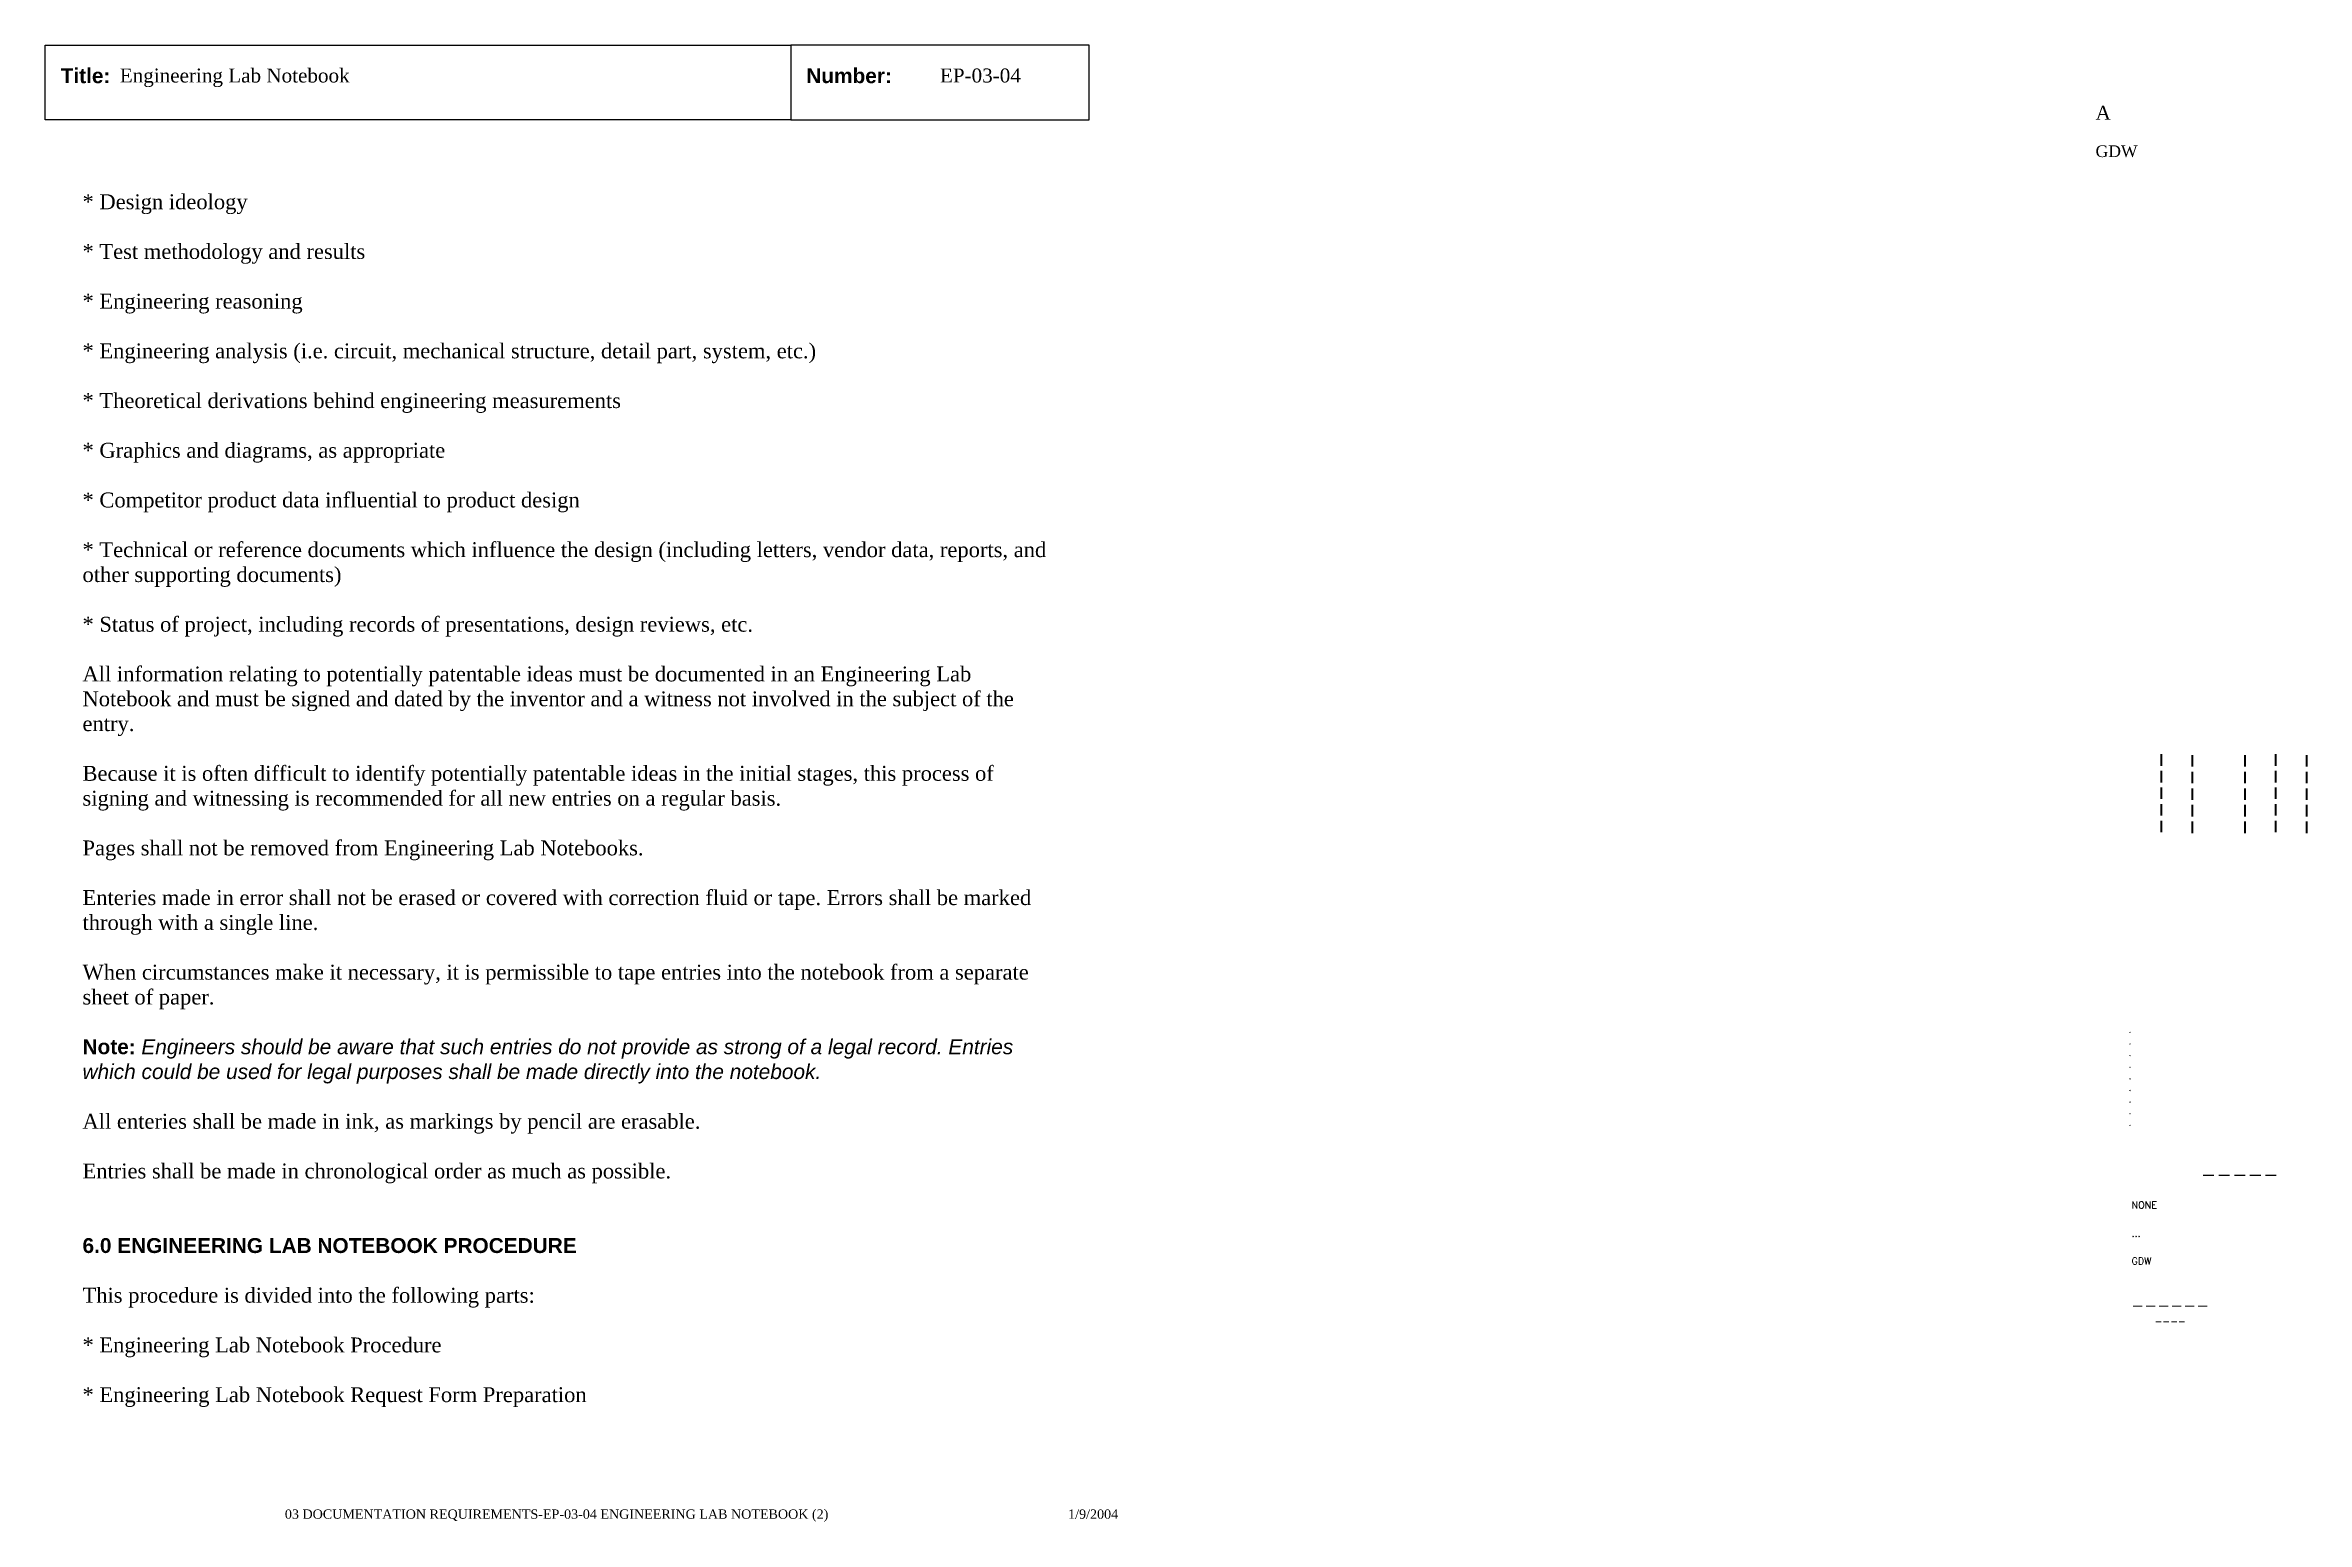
# Paper-space layout 'EP-03-04 Engineering Lab Notebook (2)' of a CAD drawing. Header units: inches. Extents: x 1 to 31.3, y 0.2 to 20.
import ezdxf
from ezdxf.enums import TextEntityAlignment as Align

# ---------------------------------------------------------------- set-up
doc = ezdxf.new("R2010")
doc.units = ezdxf.units.IN
doc.header["$MEASUREMENT"] = 0
doc.layers.add('TitleBlock_Attributes', color=40, linetype='Continuous', plot=False)
doc.layers.add('TitleBlock_Atts_Print', color=1, linetype='Continuous')
doc.styles.get("Standard").update_dxf_attribs({"font": 'simplex.shx'})
doc.styles.add('style1', font='TIMES.TTF')
doc.styles.add('styleAtt', font='TIMES.TTF')
doc.styles.add('TBBIGTEXT', font='complex.shx')

# ---------------------------------------------------------------- blocks, each defined once
blk = doc.blocks.new('Test1')
at = {"layer": 'TitleBlock_Attributes', "style": 'TBBIGTEXT', "width": 0.8}
for tag, p, height in [('SideLine1', (29.492, 9.408), 0.25), ('SideLine2', (29.906, 9.396), 0.25), ('SideLine3', (30.612, 9.396), 0.25), ('SideLine4', (31.026, 9.408), 0.25), ('SideLine5', (31.44, 9.396), 0.25), ('File-Layout', (28.803, 3.641), 0.125)]:
    blk.add_attdef(tag, p, '', height=height, rotation=90, dxfattribs=at)
at = {"layer": 'TitleBlock_Attributes'}
for tag, p, height in [('REV1', (28.947, 6.754), 0.0625), ('REV2', (28.947, 6.598), 0.0625), ('REV3', (28.947, 6.442), 0.0625), ('REV4', (28.947, 6.286), 0.0625), ('REV5', (28.947, 6.13), 0.0625), ('REV6', (28.947, 5.974), 0.0625), ('REV7', (28.947, 5.818), 0.0625), ('REV8', (28.947, 5.662), 0.0625), ('REV9', (28.947, 5.506), 0.0625), ('SCALE', (28.983, 4.394), 0.0938), ('INCHARGE', (28.983, 4.016), 0.0938), ('DRW', (28.983, 3.641), 0.0938)]:
    blk.add_attdef(tag, p, '', height=height, dxfattribs=at)
at = {"layer": 'TitleBlock_Attributes', "style": 'TBBIGTEXT'}
for tag, height, p in [('PROJNUM', 0.188, (30.434, 4.761)), ('DWG_NUM', 0.156, (31.168, 4.127)), ('CUSTOMER', 0.156, (29.501, 3.017)), ('LOCATION', 0.0938, (29.501, 2.835)), ('DESC_1', 0.188, (29.501, 2.412)), ('DESC_2', 0.188, (29.501, 2.1)), ('DESC_3', 0.188, (29.501, 1.787))]:
    blk.add_attdef(tag, text='', height=height, dxfattribs=at).set_placement(p, align=Align.CENTER)
at = {"layer": 'TitleBlock_Attributes'}
blk.add_attdef('DRW_DATE', text='', height=0.0938, dxfattribs=at).set_placement((31.149, 3.648), align=Align.CENTER)

psp = doc.layouts.new('EP-03-04 Engineering Lab Notebook (2)')

# ---------------------------------------------------------------- linework, layer by layer
for points in [[(1, 20), (11, 20), (11, 19), (1, 19)], [(11, 19), (15, 19), (15, 20), (11, 20)]]:
    psp.add_lwpolyline(points, close=True)

# ---------------------------------------------------------------- block references
ref = psp.add_blockref('Test1', (0, 0))
ref.add_attrib('CUSTOMER', '------', dxfattribs={"layer": 'TitleBlock_Attributes', "height": 0.1562, "style": 'TBBIGTEXT'}).set_placement((29.501, 3.017), align=Align.CENTER)
ref.add_attrib('LOCATION', '----', dxfattribs={"layer": 'TitleBlock_Attributes', "height": 0.0938, "style": 'TBBIGTEXT'}).set_placement((29.501, 2.835), align=Align.CENTER)
ref.add_attrib('DESC_1', 'Engineering Lab Notebook', (2, 19.5), dxfattribs={"layer": 'TitleBlock_Atts_Print', "height": 0.1875, "style": 'styleAtt'})
ref.add_attrib('DESC_2', 'EP-03-04', (13, 19.5), dxfattribs={"layer": 'TitleBlock_Atts_Print', "height": 0.1875, "style": 'styleAtt'})
ref.add_attrib('DESC_3', 'A', (28.5, 19), dxfattribs={"layer": 'TitleBlock_Attributes', "height": 0.188, "style": 'styleAtt'})
ref.add_attrib('PROJNUM', '-----', dxfattribs={"layer": 'TitleBlock_Attributes', "height": 0.1875, "style": 'TBBIGTEXT'}).set_placement((30.434, 4.761), align=Align.CENTER)
ref.add_attrib('DWG_NUM', 'GDW', (28.5, 18.5), dxfattribs={"layer": 'TitleBlock_Attributes', "height": 0.1562, "style": 'styleAtt'})
ref.add_attrib('DRW_DATE', '1/9/2004', dxfattribs={"layer": 'TitleBlock_Atts_Print', "height": 0.125, "style": 'styleAtt'}).set_placement((15.055, 0.232), align=Align.CENTER)
ref.add_attrib('DRW', 'GDW', (28.983, 3.641), dxfattribs={"layer": 'TitleBlock_Attributes', "height": 0.0938})
ref.add_attrib('INCHARGE', '...', (28.983, 4.016), dxfattribs={"layer": 'TitleBlock_Attributes', "height": 0.0938})
ref.add_attrib('SCALE', 'NONE', (28.983, 4.394), dxfattribs={"layer": 'TitleBlock_Attributes', "height": 0.0938})
ref.add_attrib('REV1', '.', (28.947, 6.754), dxfattribs={"layer": 'TitleBlock_Attributes', "height": 0.0625})
ref.add_attrib('REV2', '.', (28.947, 6.598), dxfattribs={"layer": 'TitleBlock_Attributes', "height": 0.0625})
ref.add_attrib('REV3', '.', (28.947, 6.442), dxfattribs={"layer": 'TitleBlock_Attributes', "height": 0.0625})
ref.add_attrib('REV4', '.', (28.947, 6.286), dxfattribs={"layer": 'TitleBlock_Attributes', "height": 0.0625})
ref.add_attrib('REV5', '.', (28.947, 6.13), dxfattribs={"layer": 'TitleBlock_Attributes', "height": 0.0625})
ref.add_attrib('REV6', '.', (28.947, 5.974), dxfattribs={"layer": 'TitleBlock_Attributes', "height": 0.0625})
ref.add_attrib('REV7', '.', (28.947, 5.818), dxfattribs={"layer": 'TitleBlock_Attributes', "height": 0.0625})
ref.add_attrib('REV8', '.', (28.947, 5.662), dxfattribs={"layer": 'TitleBlock_Attributes', "height": 0.0625})
ref.add_attrib('REV9', '.', (28.947, 5.506), dxfattribs={"layer": 'TitleBlock_Attributes', "height": 0.0625})
ref.add_attrib('SideLine1', '-----', (29.492, 9.408), dxfattribs={"layer": 'TitleBlock_Attributes', "height": 0.25, "rotation": 90, "style": 'TBBIGTEXT', "width": 0.8})
ref.add_attrib('SideLine2', '-----', (29.906, 9.396), dxfattribs={"layer": 'TitleBlock_Attributes', "height": 0.25, "rotation": 90, "style": 'TBBIGTEXT', "width": 0.8})
ref.add_attrib('SideLine3', '-----', (30.612, 9.396), dxfattribs={"layer": 'TitleBlock_Attributes', "height": 0.25, "rotation": 90, "style": 'TBBIGTEXT', "width": 0.8})
ref.add_attrib('SideLine4', '-----', (31.026, 9.408), dxfattribs={"layer": 'TitleBlock_Attributes', "height": 0.25, "rotation": 90, "style": 'TBBIGTEXT', "width": 0.8})
ref.add_attrib('SideLine5', '-----', (31.44, 9.396), dxfattribs={"layer": 'TitleBlock_Attributes', "height": 0.25, "rotation": 90, "style": 'TBBIGTEXT', "width": 0.8})
ref.add_attrib('File-Layout', '03 DOCUMENTATION REQUIREMENTS-EP-03-04 ENGINEERING LAB NOTEBOOK (2)', dxfattribs={"layer": 'TitleBlock_Atts_Print', "height": 0.125, "style": 'styleAtt'}).set_placement((7.859, 0.232), align=Align.CENTER)

# ---------------------------------------------------------------- texts
at = {"color": 5, "char_height": 0.2, "width": 2, "attachment_point": 1, "line_spacing_factor": 1.5, "style": 'style1'}
for s, insert in [('{\\fArial|b1|i0|c0|p34;Title:}', (1.207, 19.691)), ('{\\fArial|b1|i0|c0|p34;Number:}', (11.207, 19.691))]:
    psp.add_mtext(s, dxfattribs=dict(at, insert=insert))
at = {"color": 5, "insert": (1.5, 18), "char_height": 0.2, "width": 13, "attachment_point": 1, "style": 'style1'}
psp.add_mtext('* Design ideology\\P\\P* Test methodology and results\\P\\P* Engineering reasoning\\P\\P* Engineering analysis (i.e. circuit, mechanical structure, detail part, system, etc.)\\P\\P* Theoretical derivations behind engineering measurements\\P\\P* Graphics and diagrams, as appropriate\\P\\P* Competitor product data influential to product design\\P\\P* Technical or reference documents which influence the design (including letters, vendor data, reports, and other supporting documents)\\P\\P* Status of project, including records of presentations, design reviews, etc.\\P\\PAll information relating to potentially patentable ideas must be documented in an Engineering Lab Notebook and must be signed and dated by the inventor and a witness not involved in the subject of the entry.\\P\\PBecause it is often difficult to identify potentially patentable ideas in the initial stages, this process of signing and witnessing is recommended for all new entries on a regular basis.\\P\\PPages shall not be removed from Engineering Lab Notebooks.\\P\\PEnteries made in error shall not be erased or covered with correction fluid or tape. Errors shall be marked through with a single line.\\P\\PWhen circumstances make it necessary, it is permissible to tape entries into the notebook from a separate sheet of paper.\\P\\P{\\fArial|b1|i0|c0|p34;Note:} {\\fArial|b0|i1|c0|p34;Engineers should be aware that such entries do not provide as strong of a legal record. Entries which could be used for legal purposes shall be made directly into the notebook.\\P\\P}All enteries shall be made in ink, as markings by pencil are erasable.\\P\\PEntries shall be made in chronological order as much as possible.\\P\\P\\P{\\fArial|b1|i0|c0|p34;6.0 ENGINEERING LAB NOTEBOOK PROCEDURE\\P\\P}This procedure is divided into the following parts:\\P\\P* Engineering Lab Notebook Procedure\\P\\P* Engineering Lab Notebook Request Form Preparation', dxfattribs=at)

doc.saveas('drawing.dxf')
